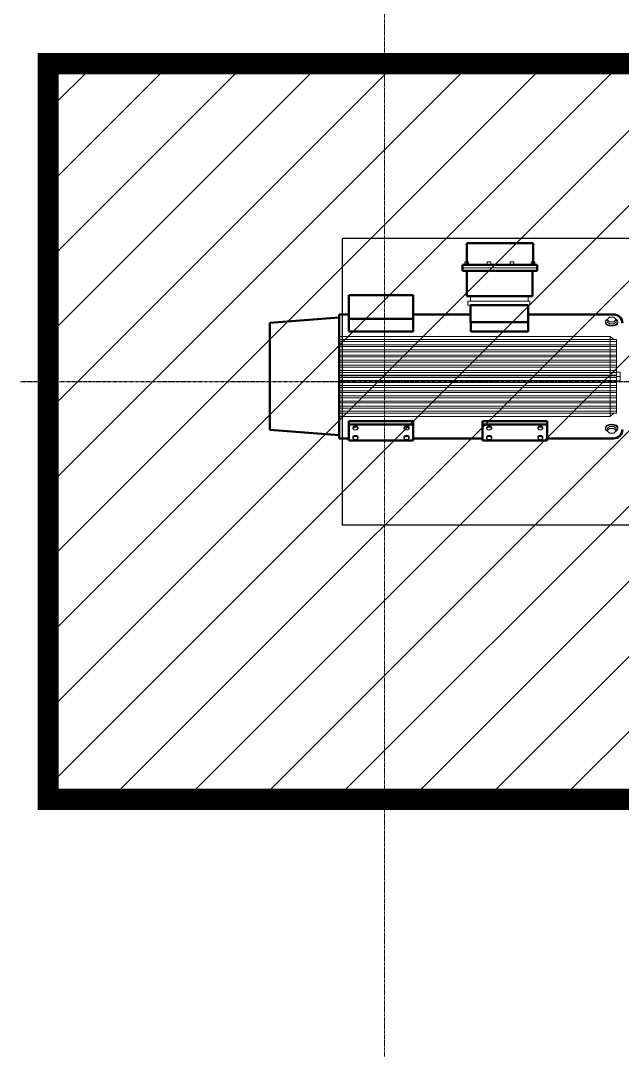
# Model space of a CAD drawing. Header units: inches. Extents: x 0 to 235202, y 0 to 184293.
# Drawn here: x 148788 to 151621, y 128245 to 133091 of the extents above; entities that cross this region are included whole.
import ezdxf
from ezdxf.enums import TextEntityAlignment as Align

# ---------------------------------------------------------------- set-up
doc = ezdxf.new("R2010")
doc.units = ezdxf.units.IN
doc.header["$MEASUREMENT"] = 0
for name, pattern in [('CENTER', [2, 1.25, -0.25, 0.25, -0.25]), ('HIDDEN', [0.375, 0.25, -0.125]), ('PHANTOM2', [1.25, 0.625, -0.125, 0.125, -0.125, 0.125, -0.125])]:
    doc.linetypes.add(name, pattern=pattern)
doc.layers.add('.5', color=8, linetype='Continuous', lineweight=0)
doc.layers.add('DIM', color=251, linetype='Continuous', lineweight=0)
for name, color, linetype in [('71-12459_XREF-T-BLK_A1$0$BORDER', 6, 'Continuous'), ('GRID_TXT45', 4, 'Continuous'), ('M-HVAC-EQPM-NEW', 5, 'Continuous'), ('M-X-BKGD', 8, 'Continuous'), ('WINDOW ELEV', 3, 'Continuous')]:
    doc.layers.add(name, color=color, linetype=linetype)
doc.styles.add('SIMPLEX', font='simplex.shx')

# ---------------------------------------------------------------- blocks, each defined once
blk = doc.blocks.new('FLOOR PLAN REV 2')
at = {"layer": '.5', "color": 8, "linetype": 'CENTER', "ltscale": 10}
blk.add_line((76026.8, 216570.9), (76026.8, 247859.2), dxfattribs=at)
at = {"color": 8, "linetype": 'PHANTOM2', "ltscale": 20}
blk.add_line((100766.6, 231217.3), (74313.2, 231217.3), dxfattribs=at)
at = {"layer": 'DIM', "color": 8, "linetype": 'HIDDEN', "lineweight": 25, "ltscale": 10}
for p, q in [((78826.8, 231892.2), (75826.8, 231892.2)), ((75826.8, 231892.2), (75826.8, 230544.7)), ((75826.8, 230544.7), (78826.8, 230544.7))]:
    blk.add_line(p, q, dxfattribs=at)
at = {"layer": 'GRID_TXT45', "color": 8, "style": 'SIMPLEX'}
for p in [(53803.1, 233267.6), (53803.1, 227018.5), (53803.1, 220768)]:
    blk.add_attdef('GRD_TXT', text='', height=450, rotation=180, dxfattribs=at).set_placement(p, align=Align.MIDDLE_CENTER)
blk = doc.blocks.new('PLAN REV 1')
at = {"layer": 'DIM', "color": 8, "lineweight": 50}
for p, q in [((192581.3, 209118.4), (192268.3, 209118.4)), ((192268.3, 209118.4), (192268.3, 209017.3)), ((192581.3, 209017.3), (192581.3, 209118.4)), ((192600.1, 209017.3), (192248.2, 209017.3)), ((192248.2, 209017.3), (192248.2, 208989.2)), ((192268.3, 209017.3), (192581.3, 209017.3)), ((192600.1, 208989.2), (192600.1, 209017.3)), ((192248.2, 208989.2), (192600.1, 208989.2)), ((192578, 208989.2), (192267.7, 208989.2)), ((192267.7, 208989.2), (192267.7, 208869.7)), ((192578, 208869.7), (192578, 208989.2)), ((191712.7, 208873.6), (192016, 208873.6)), ((191712.7, 208762.5), (191712.7, 208873.6)), ((192016, 208873.6), (192016, 208762.5)), ((192267.7, 208869.7), (192578, 208869.7)), ((192286.3, 208746.9), (192286.3, 208827.4)), ((192286.3, 208827.4), (192557.7, 208827.4)), ((192557.7, 208827.4), (192557.7, 208746.9)), ((191667.5, 208768.3), (191340.7, 208743.7)), ((191667.5, 208199.8), (191667.5, 208783.4)), ((191667.5, 208783.4), (191712.7, 208783.4)), ((191712.7, 208762.5), (192016, 208762.5)), ((191712.7, 208702.8), (191712.7, 208762.5)), ((192016, 208762.5), (191712.7, 208762.5)), ((192016, 208783.4), (192286.3, 208783.4)), ((192016, 208762.5), (192016, 208702.8)), ((192930.9, 208783.4), (192557.7, 208783.4)), ((192959, 208783.4), (192929.9, 208783.4)), ((191340.7, 208743.7), (191340.7, 208239.4)), ((192016, 208702.8), (191712.7, 208702.8)), ((192557.7, 208746.9), (192286.3, 208746.9)), ((192557.7, 208746.9), (192287.2, 208746.9)), ((192287.2, 208746.9), (192287.2, 208702.8)), ((192287.2, 208702.8), (192557.7, 208702.8)), ((192557.7, 208702.8), (192557.7, 208746.9)), ((192016, 208280.3), (191712.7, 208280.3)), ((191712.7, 208280.3), (191712.7, 208265.4)), ((191712.7, 208265.4), (192016, 208265.4)), ((192016, 208265.4), (191712.7, 208265.4)), ((191712.7, 208265.4), (191712.7, 208189.2)), ((192016, 208265.4), (192016, 208280.3)), ((192016, 208189.2), (192016, 208265.4)), ((192645.9, 208280.3), (192342.6, 208280.3)), ((192342.6, 208280.3), (192342.6, 208265.4)), ((192342.6, 208265.4), (192645.9, 208265.4)), ((192645.9, 208265.4), (192342.6, 208265.4)), ((192342.6, 208265.4), (192342.6, 208189.2)), ((192645.9, 208265.4), (192645.9, 208280.3)), ((192645.9, 208189.2), (192645.9, 208265.4)), ((191667.5, 208214.8), (191340.7, 208239.4)), ((191712.7, 208199.8), (191667.5, 208199.8)), ((191712.7, 208189.2), (192016, 208189.2)), ((192342.6, 208199.8), (192016, 208199.8)), ((192342.6, 208189.2), (192645.9, 208189.2)), ((192696.5, 208199.8), (192645.9, 208199.8)), ((192696.5, 208199.8), (192959, 208199.8)), ((192959, 208199.8), (192929.9, 208199.8))]:
    blk.add_line(p, q, dxfattribs=at)
at = {"layer": 'DIM', "color": 8, "linetype": 'Continuous'}
for p, q in [((192600.1, 209003.3), (192248.2, 209003.3)), ((192276.8, 209031.1), (192259.8, 209031.1)), ((192259.8, 209031.1), (192259.8, 209017.3)), ((192259.8, 209017.3), (192276.8, 209017.3)), ((192276.8, 209017.3), (192276.8, 209031.1)), ((192381.6, 209031.1), (192364.6, 209031.1)), ((192364.6, 209031.1), (192364.6, 209017.3)), ((192364.6, 209017.3), (192381.6, 209017.3)), ((192381.6, 209017.3), (192381.6, 209031.1)), ((192489.3, 209031.1), (192472.4, 209031.1)), ((192472.4, 209031.1), (192472.4, 209017.3)), ((192472.4, 209017.3), (192489.3, 209017.3)), ((192489.3, 209017.3), (192489.3, 209031.1)), ((192571.5, 209017.3), (192571.5, 209031.1)), ((192571.5, 209031.1), (192588.5, 209031.1)), ((192588.5, 209017.3), (192571.5, 209017.3)), ((192588.5, 209031.1), (192588.5, 209017.3)), ((192557.7, 208869.7), (192286.3, 208869.7)), ((192286.3, 208869.7), (192286.3, 208846)), ((192557.7, 208846), (192557.7, 208869.7)), ((192565.3, 208846), (192273.6, 208846)), ((192273.6, 208846), (192273.6, 208827.4)), ((192273.6, 208827.4), (192565.3, 208827.4)), ((192286.3, 208846), (192557.7, 208846)), ((192565.3, 208827.4), (192565.3, 208846)), ((192557.7, 208783.4), (192686.6, 208783.4)), ((192929.3, 208759.4), (192939.7, 208770.8)), ((192939.7, 208749), (192929.3, 208759.4)), ((192929.3, 208748.8), (192929.3, 208759.4)), ((192939.7, 208770.8), (192960.5, 208770.8)), ((192960.5, 208770.8), (192970.9, 208759.4)), ((192970.9, 208759.4), (192960.5, 208749)), ((192970.9, 208748.8), (192970.9, 208759.4)), ((192920.6, 208744.9), (192920.6, 208748.8)), ((192939.7, 208738.4), (192929.3, 208748.8)), ((192929.3, 208748.8), (192929.3, 208748.8)), ((192960.5, 208749), (192939.7, 208749)), ((192960.5, 208738.4), (192939.7, 208738.4)), ((192943.8, 208728), (192943.8, 208728)), ((192970.9, 208748.8), (192960.5, 208738.4)), ((192970.8, 208748.8), (192970.9, 208748.8)), ((192979.6, 208744.9), (192979.6, 208748.8)), ((192943.8, 208679.6), (191667.5, 208679.6)), ((192972.6, 208664.7), (191667.5, 208664.7)), ((192972.6, 208655.8), (191667.5, 208655.8)), ((192943.8, 208492.2), (192943.8, 208679.6)), ((192943.8, 208679.6), (192960.2, 208664.7)), ((192972.6, 208491.6), (192972.6, 208664.7)), ((192972.6, 208640.5), (191667.5, 208640.5)), ((192972.6, 208631.6), (191667.5, 208631.6)), ((192972.6, 208616.3), (191667.5, 208616.3)), ((192972.6, 208607.4), (191667.5, 208607.4)), ((192972.6, 208592.1), (191667.5, 208592.1)), ((192972.6, 208583.2), (191667.5, 208583.2)), ((192972.6, 208567.9), (191667.5, 208567.9)), ((192972.6, 208559), (191667.5, 208559)), ((192972.6, 208543.8), (191667.5, 208543.8)), ((192972.6, 208534.9), (191667.5, 208534.9)), ((192972.6, 208519.6), (191667.5, 208519.6)), ((192972.6, 208510.7), (191667.5, 208510.7)), ((192991.1, 208511.8), (192972.6, 208511.8)), ((192972.6, 208511.8), (192972.6, 208491.6)), ((192991.1, 208511.8), (192972.6, 208511.8)), ((192972.6, 208511.8), (192972.6, 208491.6)), ((192991.1, 208491.6), (192991.1, 208511.8)), ((192991.1, 208491.6), (192991.1, 208511.8)), ((192972.6, 208496.7), (191667.5, 208496.7)), ((192972.6, 208495.4), (191667.5, 208495.4)), ((192972.6, 208487.8), (191667.5, 208487.8)), ((192972.6, 208486.5), (191667.5, 208486.5)), ((192972.6, 208472.5), (191667.5, 208472.5)), ((192972.6, 208463.6), (191667.5, 208463.6)), ((192943.8, 208491), (192943.8, 208303.5)), ((192972.6, 208491.6), (192991.1, 208491.6)), ((192972.6, 208491.6), (192991.1, 208491.6)), ((192972.6, 208471.3), (192972.6, 208491.6)), ((192972.6, 208491.6), (192972.6, 208318.5)), ((192972.6, 208491.6), (192991.1, 208491.6)), ((192972.6, 208471.3), (192972.6, 208491.6)), ((192972.6, 208491.6), (192991.1, 208491.6)), ((192991.1, 208471.3), (192972.6, 208471.3)), ((192991.1, 208471.3), (192972.6, 208471.3)), ((192991.1, 208491.6), (192991.1, 208471.3)), ((192991.1, 208491.6), (192991.1, 208471.3)), ((192972.6, 208448.3), (191667.5, 208448.3)), ((192972.6, 208439.4), (191667.5, 208439.4)), ((192972.6, 208424.1), (191667.5, 208424.1)), ((192972.6, 208415.2), (191667.5, 208415.2)), ((192972.6, 208399.9), (191667.5, 208399.9)), ((192972.6, 208391), (191667.5, 208391)), ((192972.6, 208375.7), (191667.5, 208375.7)), ((192972.6, 208366.8), (191667.5, 208366.8)), ((192972.6, 208351.5), (191667.5, 208351.5)), ((192972.6, 208342.6), (191667.5, 208342.6)), ((192972.6, 208327.4), (191667.5, 208327.4)), ((192972.6, 208318.5), (191667.5, 208318.5)), ((192943.8, 208303.5), (192960.2, 208318.5)), ((192943.8, 208303.5), (191667.5, 208303.5)), ((191737.9, 208258.1), (191731.8, 208250.7)), ((191737.9, 208253.4), (191731.8, 208246)), ((191731.8, 208246), (191731.8, 208250.7)), ((191731.8, 208246), (191737.9, 208239.6)), ((191750.1, 208258.1), (191737.9, 208258.1)), ((191750.1, 208253.4), (191737.9, 208253.4)), ((191737.9, 208239.6), (191750.1, 208239.6)), ((191756.2, 208250.7), (191750.1, 208258.1)), ((191756.2, 208246), (191750.1, 208253.4)), ((191750.1, 208239.6), (191756.2, 208246)), ((191756.2, 208246), (191756.2, 208250.7)), ((191972.5, 208250.7), (191978.6, 208258.1)), ((191972.5, 208246), (191978.6, 208253.4)), ((191972.5, 208246), (191972.5, 208250.7)), ((191978.6, 208239.6), (191972.5, 208246)), ((191978.6, 208258.1), (191990.8, 208258.1)), ((191978.6, 208253.4), (191990.8, 208253.4)), ((191990.8, 208239.6), (191978.6, 208239.6)), ((191990.8, 208258.1), (191996.9, 208250.7)), ((191990.8, 208253.4), (191996.9, 208246)), ((191996.9, 208246), (191990.8, 208239.6)), ((191996.9, 208246), (191996.9, 208250.7)), ((192367.8, 208258.1), (192361.7, 208250.7)), ((192367.8, 208253.4), (192361.7, 208246)), ((192361.7, 208246), (192361.7, 208250.7)), ((192361.7, 208246), (192367.8, 208239.6)), ((192380, 208258.1), (192367.8, 208258.1)), ((192380, 208253.4), (192367.8, 208253.4)), ((192367.8, 208239.6), (192380, 208239.6)), ((192386.1, 208250.7), (192380, 208258.1)), ((192386.1, 208246), (192380, 208253.4)), ((192380, 208239.6), (192386.1, 208246)), ((192386.1, 208246), (192386.1, 208250.7)), ((192602.5, 208250.7), (192608.5, 208258.1)), ((192602.5, 208246), (192608.5, 208253.4)), ((192602.5, 208246), (192602.5, 208250.7)), ((192608.5, 208239.6), (192602.5, 208246)), ((192608.5, 208258.1), (192620.7, 208258.1)), ((192608.5, 208253.4), (192620.7, 208253.4)), ((192620.7, 208239.6), (192608.5, 208239.6)), ((192620.7, 208258.1), (192626.8, 208250.7)), ((192620.7, 208253.4), (192626.8, 208246)), ((192626.8, 208246), (192620.7, 208239.6)), ((192626.8, 208246), (192626.8, 208250.7)), ((192920.6, 208250.1), (192920.6, 208246.2)), ((192939.7, 208256.6), (192929.3, 208246.2)), ((192929.3, 208246.2), (192929.3, 208246.2)), ((192929.3, 208246.2), (192929.3, 208235.5)), ((192939.7, 208245.9), (192929.3, 208235.5)), ((192929.3, 208235.5), (192939.7, 208224.2)), ((192960.5, 208256.6), (192939.7, 208256.6)), ((192960.5, 208245.9), (192939.7, 208245.9)), ((192939.7, 208224.2), (192960.5, 208224.2)), ((192970.9, 208246.2), (192960.5, 208256.6)), ((192970.9, 208235.5), (192960.5, 208245.9)), ((192960.5, 208224.2), (192970.9, 208235.5)), ((192970.8, 208246.2), (192970.9, 208246.2)), ((192970.9, 208246.2), (192970.9, 208235.5)), ((192979.6, 208250.1), (192979.6, 208246.2)), ((191737.9, 208213.9), (191731.8, 208206.5)), ((191737.9, 208209.1), (191731.8, 208201.7)), ((191731.8, 208201.7), (191731.8, 208206.5)), ((191731.8, 208201.7), (191737.9, 208195.4)), ((191750.1, 208213.9), (191737.9, 208213.9)), ((191750.1, 208209.1), (191737.9, 208209.1)), ((191737.9, 208195.4), (191750.1, 208195.4)), ((191756.2, 208206.5), (191750.1, 208213.9)), ((191756.2, 208201.7), (191750.1, 208209.1)), ((191750.1, 208195.4), (191756.2, 208201.7)), ((191756.2, 208201.7), (191756.2, 208206.5)), ((191972.5, 208206.5), (191978.6, 208213.9)), ((191972.5, 208201.7), (191978.6, 208209.1)), ((191972.5, 208201.7), (191972.5, 208206.5)), ((191978.6, 208195.4), (191972.5, 208201.7)), ((191978.6, 208213.9), (191990.8, 208213.9)), ((191978.6, 208209.1), (191990.8, 208209.1)), ((191990.8, 208195.4), (191978.6, 208195.4)), ((191990.8, 208213.9), (191996.9, 208206.5)), ((191990.8, 208209.1), (191996.9, 208201.7)), ((191996.9, 208201.7), (191990.8, 208195.4)), ((191996.9, 208201.7), (191996.9, 208206.5)), ((192367.8, 208213.9), (192361.7, 208206.5)), ((192367.8, 208209.1), (192361.7, 208201.7)), ((192361.7, 208201.7), (192361.7, 208206.5)), ((192361.7, 208201.7), (192367.8, 208195.4)), ((192380, 208213.9), (192367.8, 208213.9)), ((192380, 208209.1), (192367.8, 208209.1)), ((192367.8, 208195.4), (192380, 208195.4)), ((192386.1, 208206.5), (192380, 208213.9)), ((192386.1, 208201.7), (192380, 208209.1)), ((192380, 208195.4), (192386.1, 208201.7)), ((192386.1, 208201.7), (192386.1, 208206.5)), ((192602.5, 208206.5), (192608.5, 208213.9)), ((192602.5, 208201.7), (192608.5, 208209.1)), ((192602.5, 208201.7), (192602.5, 208206.5)), ((192608.5, 208195.4), (192602.5, 208201.7)), ((192608.5, 208213.9), (192620.7, 208213.9)), ((192608.5, 208209.1), (192620.7, 208209.1)), ((192620.7, 208195.4), (192608.5, 208195.4)), ((192620.7, 208213.9), (192626.8, 208206.5)), ((192620.7, 208209.1), (192626.8, 208201.7)), ((192626.8, 208201.7), (192620.7, 208195.4)), ((192626.8, 208201.7), (192626.8, 208206.5))]:
    blk.add_line(p, q, dxfattribs=at)
at = {"layer": 'DIM', "color": 8, "lineweight": 50}
for centre, start, end in [((192959, 208741.5), 0, 90), ((192959, 208241.7), 270, 0)]:
    blk.add_arc(centre, 41.9, start, end, dxfattribs=at)
at = {"layer": 'DIM', "color": 8, "linetype": 'Continuous'}
for centre, start, end in [((192990.3, 208736.9), 359.9696, 359.9696), ((192990.3, 208246.2), 0.0304, 0.0304)]:
    blk.add_arc(centre, 3.25, start, end, dxfattribs=at)
at = {"layer": 'DIM', "color": 8, "linetype": 'Continuous', "extrusion": (0, 0, -1)}
for centre, major_axis, start_param, end_param in [((192950.1, 208748.8), (29.5, 0), -0.915374, 4.051923), ((192950.1, 208744.9), (-29.5, 0), 3.141593, 6.283185)]:
    blk.add_ellipse(centre, major_axis=major_axis, ratio=0.58591, start_param=start_param, end_param=end_param, dxfattribs=at)
at = {"layer": 'DIM', "color": 8, "linetype": 'Continuous'}
for centre, start_param, end_param in [((192950.1, 208250.1), 3.141593, 6.283185), ((192950.1, 208246.2), 2.226219, 7.193516)]:
    blk.add_ellipse(centre, major_axis=(-29.5, 0), ratio=0.58591, start_param=start_param, end_param=end_param, dxfattribs=at)
at = {"layer": 'WINDOW ELEV', "color": 1}
blk.add_blockref('FLOOR PLAN REV 2', (115854.5, -22751.9), dxfattribs=at)

msp = doc.modelspace()

# ---------------------------------------------------------------- hatches: boundary and pattern name
at = {"layer": 'M-HVAC-EQPM-NEW'}
h = msp.add_hatch(dxfattribs=at)
h.set_pattern_fill('ANSI31', color=8, scale=2000)
h.set_pattern_definition([(45, (-41380.03, -77074.9), (-176.7767, 176.7767), [])])
h.paths.add_polyline_path([(148917.3, 132888.6), (189081.7, 132888.6), (189081.7, 127797), (176827.3, 127797), (176827.3, 129426.6), (148917.3, 129426.6)])

# ---------------------------------------------------------------- linework, layer by layer
at = {"layer": '71-12459_XREF-T-BLK_A1$0$BORDER', "color": 1, "linetype": 'HIDDEN', "ltscale": 30, "const_width": 100, "flags": 128}
msp.add_lwpolyline([(148917.3, 132888.6), (189081.7, 132888.6), (189081.7, 127797), (176827.3, 127797), (176827.3, 129426.6), (148917.3, 129426.6)], close=True, dxfattribs=at)

# ---------------------------------------------------------------- block references
at = {"layer": 'M-X-BKGD', "color": 8}
msp.add_blockref('PLAN REV 1', (-41380, -77074.9), dxfattribs=at)

doc.saveas('drawing.dxf')
